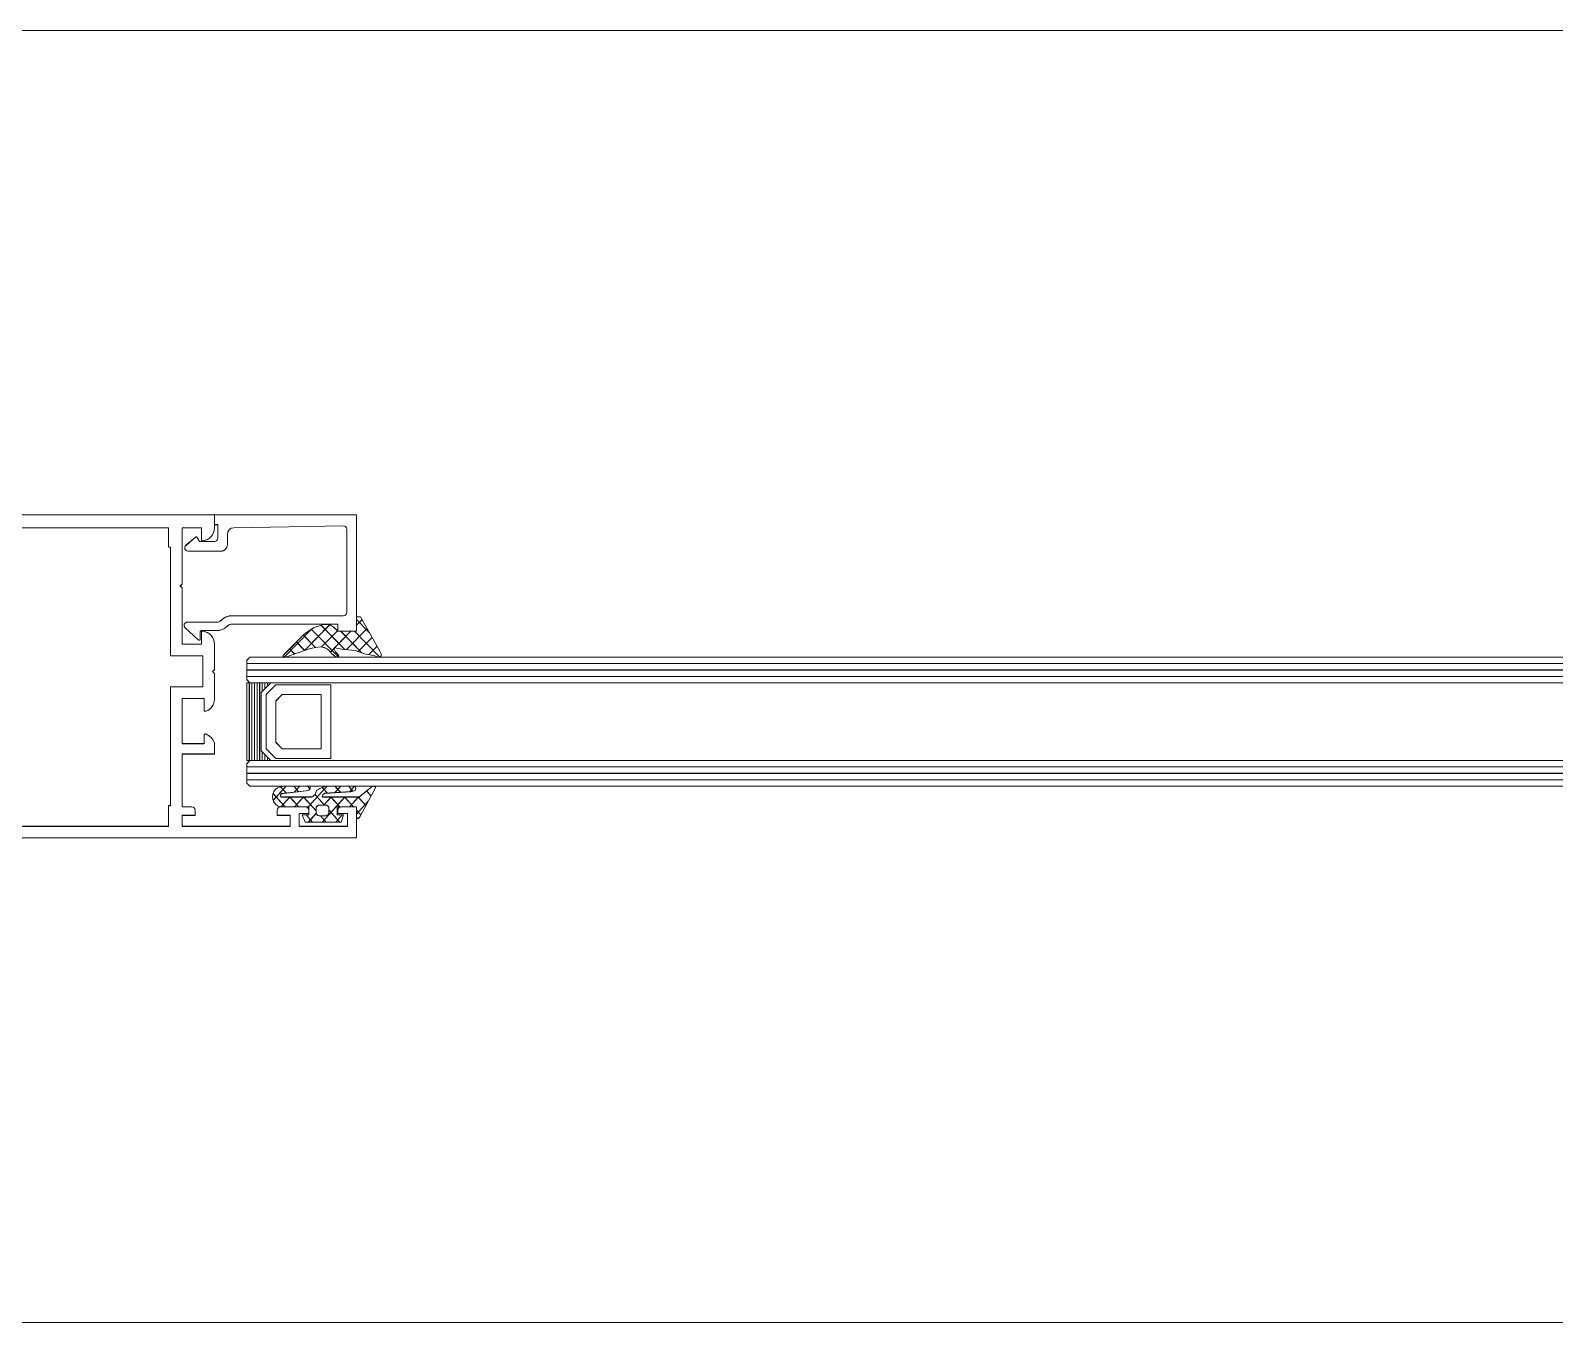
# Model space of a CAD drawing. Header units: millimetres. Extents: x 26282 to 30760, y 1404 to 4574.
# Drawn here: x 27827.89 to 27851.48, y 2947.91 to 2967.91 of the extents above; entities that cross this region are included whole.
import ezdxf

# ---------------------------------------------------------------- set-up
doc = ezdxf.new("R2010")
doc.units = ezdxf.units.MM
doc.header["$LTSCALE"] = 0.25
for name, color, linetype, lineweight in [('AB-DUV', 4, 'Continuous', 50), ('B_BOSLUK', 4, 'Continuous', 0), ('DOĞRAMA', 30, 'Continuous', 20)]:
    doc.layers.add(name, color=color, linetype=linetype, lineweight=lineweight)

# ---------------------------------------------------------------- blocks, each defined once
blk = doc.blocks.new('CHD03_1918', base_point=(38, -44))
at = {"color": 40, "linetype": 'Continuous'}
blk.add_lwpolyline([(38, -44), (38, -22), (38, 0), (38, 44), (42.8, 44), (42.8, 41.6, -0.414214), (42.3, 41.1), (41.8, 41.1), (41.8, 42.6), (39.8, 42.6), (39.8, 35.1), (41.8, 35.1), (41.8, 36.6), (42.3, 36.6, -0.414214), (42.8, 36.1), (42.8, 32.2, -0.414214), (42.3, 31.7), (41.5, 31.7), (41.5, 33.7), (39.8, 33.7), (39.8, 17), (41.5, 17), (41.5, 19), (42.3, 19, -0.414214), (42.8, 18.5), (42.8, 17), (51, 17), (51, 22), (52.702944, 22, -0.209119), (54.088563, 20.666666, -0.517633), (53.900003, 20.399999), (52.6, 20.4), (52.6, 17), (59.6, 17), (59.6, 20.4), (57.8, 20.4, -0.517638), (57.611438, 20.666667, -0.317837), (59.497057, 22.000001), (63.454101, 22), (63.754101, 21.7), (64.054101, 22), (68.011146, 22, -0.381966), (69.998762, 20.222222, -0.44721), (69.800002, 20), (68, 20), (68, 17), (76.7, 17), (77, 16.7), (77.3, 17), (86, 17), (86, 20), (84.2, 20, -0.447214), (84.001238, 20.222222, -0.381966), (85.988855, 22.000001), (88, 22), (88, 0), (88, -22), (85.988855, -22, -0.381966), (84.001239, -20.222222, -0.44721), (84.199998, -20.000001), (86, -20), (86, -17), (77.3, -17), (77, -16.7), (76.7, -17), (68, -17), (68, -20), (69.8, -20, -0.447214), (69.998762, -20.222222, -0.381966), (68.011146, -22), (64.054101, -22), (63.754101, -21.7), (63.454101, -22), (59.497057, -22, -0.317837), (57.611439, -20.666667, -0.517633), (57.799997, -20.400001), (59.6, -20.4), (59.6, -17), (52.6, -17), (52.6, -20.4), (53.9, -20.4, -0.517638), (54.088562, -20.666667, -0.209118), (52.702947, -21.999999), (51, -22), (51, -17), (42.8, -17), (42.8, -18.5, -0.414214), (42.3, -19), (41.5, -19), (41.5, -17), (39.8, -17), (39.8, -33.7), (41.5, -33.7), (41.5, -31.7), (42.3, -31.7, -0.414214), (42.8, -32.2), (42.8, -36.1, -0.414214), (42.3, -36.6), (41.8, -36.6), (41.8, -35.1), (39.8, -35.1), (39.8, -42.6), (41.8, -42.6), (41.8, -41.1), (42.3, -41.1, -0.414214), (42.8, -41.6), (42.8, -44), (38, -44)], format="xyb", close=True, dxfattribs=at)
blk.add_lwpolyline([(39.8, -7.45), (39.8, -14.9), (43, -14.9), (43, -15.2), (61.4, -15.2), (61.4, -20.2), (66.2, -20.2), (66.2, -15.2), (83, -15.2), (83, -14.9), (86, -14.9), (86, 0), (86, 14.9), (83, 14.9), (83, 15.2), (66.2, 15.2), (66.2, 20.2), (61.4, 20.2), (61.4, 15.2), (43, 15.2), (43, 14.9), (39.8, 14.9), (39.8, 0), (39.8, -7.45)], close=True, dxfattribs=at)
blk = doc.blocks.new('CHD10-3109', base_point=(3425.844121, -8973.198899))
at = {"color": 40, "linetype": 'Continuous'}
blk.add_lwpolyline([(3445.244066, -8946.498899), (3445.244066, -8968.498899), (3443.744066, -8968.498899), (3443.744066, -8967.998899), (3441.644066, -8967.998899, 0.414214), (3441.144066, -8968.498899), (3441.144066, -8970.798899), (3441.745351, -8971.152041, -0.449767), (3441.803176, -8971.445675), (3440.54184, -8972.901844, -0.717959), (3439.644066, -8972.598899), (3439.644066, -8967.498899, -0.414214), (3440.644066, -8966.498899), (3442.261368, -8966.498899, 0.409111), (3443.261216, -8965.516352), (3443.558105, -8948.507625, 0.419335), (3443.058181, -8947.998899), (3430.144066, -8947.998899, 0.414214), (3429.644066, -8948.498899), (3429.644066, -8965.784686, -0.198912), (3428.970411, -8967.411031), (3428.936959, -8967.444484, 0.198988), (3428.644066, -8968.151881), (3428.644066, -8972.698899, -0.679784), (3427.779408, -8973.040988), (3425.898258, -8971.035735, -0.657054), (3426.044321, -8970.698899), (3427.144066, -8970.698899, 0.414214), (3427.344066, -8970.498899), (3427.344066, -8968.15159, -0.198912), (3428.01772, -8966.525245), (3428.051172, -8966.491793, 0.198988), (3428.344066, -8965.784395), (3428.344066, -8949.398899), (3427.244066, -8949.398899), (3427.244066, -8946.498899), (3445.244066, -8946.498899)], format="xyb", close=True, dxfattribs=at)
blk = doc.blocks.new('CHD40D05', base_point=(114.501887, 226.793406))
at = {"color": 1, "linetype": 'Continuous'}
for p, q in [((110.576538, 230.373317), (114.501887, 226.447968)), ((110.947225, 228.701598), (112.225122, 229.979495)), ((111.42147, 227.054523), (113.569713, 229.202766)), ((111.222926, 227.605608), (114.501887, 224.326648)), ((111.719917, 225.231649), (114.914305, 228.426037)), ((114.276969, 228.794206), (116.277769, 226.793406)), ((115.402994, 226.793406), (116.258896, 227.649308)), ((111.337512, 222.727924), (114.501887, 225.892299)), ((111.746215, 224.960999), (115.421988, 221.285227)), ((110.658103, 223.927791), (114.785186, 219.800708)), ((111.576436, 218.724207), (115.458685, 222.606456)), ((112.11513, 221.384222), (114.579619, 223.84871)), ((112.033797, 220.430776), (113.93097, 218.533604)), ((110.543601, 215.570052), (114.802922, 219.829373)), ((111.587437, 218.755816), (112.874031, 217.469222)), ((110.621646, 215.478967), (110.728665, 215.371947)), ((111.039725, 217.182208), (111.817093, 216.40484))]:
    blk.add_line(p, q, dxfattribs=at)
blk.add_lwpolyline([(115.039598, 223.337622, -0.273526), (115.44157, 221.341406), (115.058529, 220.2425), (114.117325, 218.721271), (111.149397, 215.732442), (110.71983, 215.364377), (110.535797, 215.57916), (110.551173, 215.778569), (111.889994, 219.625078), (112.098461, 220.793074, 0.181169), (111.844562, 222.173477), (111.6876, 222.435079), (111.076538, 222.946226), (110.776538, 223.346226), (110.576538, 223.846226), (110.776538, 224.046226), (111.076538, 223.846226), (111.376538, 223.546226), (111.7876, 223.335079), (111.9876, 223.435079), (111.7876, 224.535079), (111.5876, 226.593406), (111.076538, 228.011929), (110.776538, 229.611929), (110.576538, 230.111929), (110.576538, 230.411929), (110.776538, 230.611929), (111.076538, 230.611929), (111.476538, 230.411929), (116.701887, 227.393406), (116.701887, 226.793406), (114.501887, 226.793406), (114.501887, 223.935079), (115.039598, 223.337622)], format="xyb", close=True, dxfattribs=at)
blk = doc.blocks.new('*U53')
at = {"color": 4, "linetype": 'Continuous'}
for p, q in [((652.244385, 75), (652.244385, 63)), ((652.644385, 75), (652.644385, 63)), ((653.044385, 75), (653.044385, 63)), ((653.444385, 75), (653.444385, 63)), ((653.844385, 75), (653.844385, 63)), ((654.244385, 75), (654.244385, 63)), ((654.644385, 75), (654.644385, 73.65)), ((655.044385, 75), (655.044385, 74.05)), ((655.444385, 75), (655.444385, 74.45)), ((655.844385, 75), (655.844385, 74.85)), ((654.644385, 64.35), (654.644385, 63)), ((655.044385, 63.95), (655.044385, 63)), ((655.444385, 63.55), (655.444385, 63)), ((655.844385, 63.15), (655.844385, 63))]:
    blk.add_line(p, q, dxfattribs=at)
blk = doc.blocks.new('CHD40D02')
at = {"color": 1, "linetype": 'Continuous'}
for p, q in [((1.534377, 2.251105), (2.247288, 1.538194)), ((-1.122662, 0.665503), (-0.457159, 0)), ((-1.012226, 0), (0.801576, 1.813802)), ((0, -1.109094), (1.4, 0.290906)), ((0.205857, 1.458304), (1.4, 0.264161)), ((-2.117144, -5.347558), (1.4, -1.830414)), ((0, -0.457159), (1.4, -1.857159)), ((2.135987, -1.094428), (2.921622, -0.308793)), ((2.222769, -0.558608), (2.917076, -1.252915)), ((-2.117144, -3.226238), (-1.117144, -2.226238)), ((-2.117144, -2.582656), (-0.421916, -4.277884)), ((0, -2.578479), (1.4, -3.978479)), ((0.262508, -5.089227), (1.4, -3.951735)), ((2.000247, -3.351488), (2.91136, -2.440375)), ((2.050967, -2.508126), (2.906913, -3.364072)), ((-2.117144, -4.703976), (-1.237492, -5.583628)), ((-2.117144, -7.468879), (-0.899257, -6.250992)), ((-0.543237, -6.277883), (1.4, -8.22112)), ((0, -7.473055), (2.106571, -5.366485)), ((0.262508, -4.962308), (1.066416, -5.766216)), ((1.066416, -5.766216), (1.7501, -6.4499)), ((1.930627, -4.509107), (2.59883, -5.177309)), ((2.106571, -5.366485), (2.901098, -4.571957)), ((2.59883, -5.177309), (2.73038, -5.30886)), ((-2.117144, -6.825296), (-1.117144, -7.825296)), ((0, -9.594375), (1.4, -8.194375)), ((2.53001, -7.22981), (2.953639, -7.653438)), ((0, -8.942441), (1.4, -10.34244)), ((0.005596, -11.710099), (1.4, -10.315696)), ((2.065011, -9.650685), (2.925923, -8.789773)), ((2.137826, -8.958946), (2.903131, -9.724251)), ((0.000001, -11.063761), (1.86654, -12.930301)), ((0.929001, -12.908016), (2.87289, -10.964126)), ((1.935795, -10.878236), (2.844412, -11.786853))]:
    blk.add_line(p, q, dxfattribs=at)
at = {"color": 7, "linetype": 'Continuous'}
blk.add_line((2.921685, -0.29561), (2.817805, -0.199647), dxfattribs=at)
at = {"color": 1, "linetype": 'Continuous'}
for points in [[(2.921685, -0.29561), (2.9, -4.8), (2.8, -5.1), (2.7, -5.4), (2.6, -5.7), (2.4, -6), (2.3, -6.2), (2, -6.3), (1.8, -6.4), (1.6, -6.6), (1.5, -6.7), (1.4, -6.9), (1.4, -11.5), (1.4, -11.7), (1.6, -11.8), (1.65982, -11.8), (1.85982, -11.6), (2.25982, -7.8), (2.35982, -7.4), (2.55982, -7.2), (2.85982, -7.2), (2.95982, -7.4), (2.85982, -11.5, -1.047986), (0.000001, -11.499982), (0, -7.412301), (-1.117144, -7.412301), (-1.117144, -8.412301), (-2.117144, -7.977518), (-2.117144, -2.406848), (-1.117144, -2.015544), (-1.117144, -3.015544), (0, -3.015544), (0, 0), (-1.5, 0), (-1.6, 0.1), (-1.6, 0.3), (-1.4, 0.5), (2.700478, 2.946982), (2.800478, 2.946982), (2.900478, 2.746982), (2.900478, 2.446982), (2.700478, 2.146982), (1.4, 0.4), (1.4, -5.2), (1.5, -5.3), (1.7, -5.2), (1.907825, -4.888262), (2.146067, -0.926812), (2.230152, -0.523166), (2.318197, -0.219443), (2.614003, -0.107644), (2.817805, -0.199647), (2.921685, -0.29561)], [(0.116062, -6.131436, 0.198912), (0.262508, -5.777883), (0.262508, -4.777884, 0.414213), (-0.237492, -4.277884), (-0.737492, -4.277884, 0.414213), (-1.237492, -4.777883), (-1.237492, -5.777884, 0.414213), (-0.737492, -6.277883), (-0.237491, -6.277883, 0.198912), (0.116062, -6.131436)]]:
    blk.add_lwpolyline(points, format="xyb", close=True, dxfattribs=at)
blk = doc.blocks.new('A$C24106D73')
at = {"layer": 'DOĞRAMA', "color": 4, "linetype": 'Continuous'}
for p, q in [((530.83, 79.93), (530.33, 79.43)), ((530.33, 79.43), (530.33, 76.43)), ((530.33, 78.93), (562.33, 78.93)), ((530.33, 77.93), (562.33, 77.93)), ((530.83, 79.93), (562.33, 79.93)), ((912.33, 79.93), (562.33, 79.93)), ((912.33, 78.93), (562.33, 78.93)), ((912.33, 77.93), (562.33, 77.93)), ((530.33, 76.93), (562.33, 76.93)), ((530.33, 76.43), (530.83, 75.93)), ((530.83, 75.93), (562.33, 75.93)), ((534.83, 75.63), (533.33, 74.13)), ((543.33, 75.63), (534.83, 75.63)), ((543.33, 64.23), (543.33, 75.63)), ((912.33, 76.93), (562.33, 76.93)), ((912.33, 75.93), (562.33, 75.93)), ((533.33, 74.13), (533.33, 65.73)), ((535.83, 74.13), (534.83, 73.13)), ((541.83, 74.13), (535.83, 74.13)), ((541.83, 65.73), (541.83, 74.13)), ((534.83, 73.13), (534.83, 66.73)), ((534.83, 66.73), (535.83, 65.73)), ((530.83, 63.93), (530.33, 63.43)), ((530.83, 63.93), (562.33, 63.93)), ((533.33, 65.73), (534.83, 64.23)), ((534.83, 64.23), (543.33, 64.23)), ((535.83, 65.73), (541.83, 65.73)), ((912.33, 63.93), (562.33, 63.93)), ((530.33, 63.43), (530.33, 60.43)), ((530.33, 62.93), (562.33, 62.93)), ((530.33, 61.93), (562.33, 61.93)), ((912.33, 62.93), (562.33, 62.93)), ((912.33, 61.93), (562.33, 61.93)), ((530.33, 60.93), (562.33, 60.93)), ((530.33, 60.43), (530.83, 59.93)), ((530.83, 59.93), (562.33, 59.93)), ((912.33, 60.93), (562.33, 60.93)), ((912.33, 59.93), (562.33, 59.93))]:
    blk.add_line(p, q, dxfattribs=at)
blk.add_lwpolyline([(530.33, 75.93), (534.08, 75.93), (532.58, 74.43), (532.58, 65.43), (534.08, 63.93), (530.33, 63.93), (530.33, 75.93)], close=True, dxfattribs=at)
at = {"layer": 'DOĞRAMA', "color": 7, "rotation": 270}
for name, p, xscale in [('CHD03_1918', (459.33, 51.93), -1), ('CHD10-3109', (520.63, 82.53), -1), ('CHD40D05', (547.33, 83.93), -1.019017999999997), ('CHD40D02', (547.33, 56.73), -1.103266999999997)]:
    blk.add_blockref(name, p, dxfattribs=dict(at, xscale=xscale))
at = {"layer": 'DOĞRAMA', "color": 4}
blk.add_blockref('*U53', (-121.91, 0.93), dxfattribs=at)
blk = doc.blocks.new('A$C187D15ED')
at = {"layer": 'B_BOSLUK', "lineweight": 0, "elevation": 0}
for points in [[(8209.112, 2762.886), (8307.112, 2762.886)], [(8209.112, 2742.886), (8307.112, 2742.886)]]:
    blk.add_lwpolyline(points, dxfattribs=at)
at = {"layer": 'DOĞRAMA', "color": 155, "xscale": 0.1, "yscale": 0.1, "zscale": 0.1}
blk.add_blockref('A$C24106D73', (8207.779, 2745.194, 0), dxfattribs=at)
blk.add_blockref('A$C24106D73', (8207.779, 2745.194, 0), dxfattribs=at)

msp = doc.modelspace()

# ---------------------------------------------------------------- block references
at = {"layer": 'AB-DUV', "ltscale": 100}
msp.add_blockref('A$C187D15ED', (19570.424, 205.028, 5.126), dxfattribs=at)

# ---------------------------------------------------------------- next in the draw order: linework, layer by layer
at = {"layer": 'DOĞRAMA', "color": 1, "linetype": 'Continuous'}
for p, q in [((27831.814, 2958.211, 5.126), (27832.24, 2958.645, 5.126)), ((27831.814, 2958.211, 5.126), (27832.24, 2958.645, 5.126)), ((27832.129, 2958.316, 5.126), (27832.518, 2958.711, 5.126)), ((27832.129, 2958.316, 5.126), (27832.518, 2958.711, 5.126)), ((27832.281, 2958.671, 5.126), (27832.129, 2958.575, 5.126)), ((27832.281, 2958.671, 5.126), (27832.129, 2958.575, 5.126)), ((27832.65, 2958.222, 5.126), (27832.237, 2958.643, 5.126)), ((27832.65, 2958.222, 5.126), (27832.237, 2958.643, 5.126)), ((27832.391, 2958.71, 5.126), (27832.281, 2958.671, 5.126)), ((27832.391, 2958.71, 5.126), (27832.281, 2958.671, 5.126)), ((27832.753, 2958.333, 5.126), (27832.386, 2958.708, 5.126)), ((27832.753, 2958.333, 5.126), (27832.386, 2958.708, 5.126)), ((27832.395, 2958.371, 5.126), (27832.642, 2958.622, 5.126)), ((27832.395, 2958.371, 5.126), (27832.642, 2958.622, 5.126)), ((27832.53, 2958.291, 5.126), (27832.846, 2958.614, 5.126)), ((27832.53, 2958.291, 5.126), (27832.846, 2958.614, 5.126)), ((27832.651, 2958.614, 5.126), (27832.591, 2958.669, 5.126)), ((27832.651, 2958.614, 5.126), (27832.591, 2958.669, 5.126)), ((27832.936, 2958.614, 5.126), (27832.651, 2958.614, 5.126)), ((27832.936, 2958.614, 5.126), (27832.651, 2958.614, 5.126)), ((27833.018, 2958.28, 5.126), (27832.69, 2958.614, 5.126)), ((27833.018, 2958.28, 5.126), (27832.69, 2958.614, 5.126)), ((27832.78, 2958.33, 5.126), (27833.1, 2958.656, 5.126)), ((27832.78, 2958.33, 5.126), (27833.1, 2958.656, 5.126)), ((27833.294, 2958.214, 5.126), (27832.902, 2958.614, 5.126)), ((27833.294, 2958.214, 5.126), (27832.902, 2958.614, 5.126)), ((27832.996, 2958.838, 5.126), (27832.936, 2958.838, 5.126)), ((27832.936, 2958.838, 5.126), (27832.936, 2958.614, 5.126)), ((27832.996, 2958.838, 5.126), (27832.936, 2958.838, 5.126)), ((27832.936, 2958.838, 5.126), (27832.936, 2958.614, 5.126)), ((27833.136, 2958.591, 5.126), (27832.936, 2958.795, 5.126)), ((27833.136, 2958.591, 5.126), (27832.936, 2958.795, 5.126)), ((27832.936, 2958.706, 5.126), (27833.022, 2958.793, 5.126)), ((27832.936, 2958.706, 5.126), (27833.022, 2958.793, 5.126)), ((27833.298, 2958.306, 5.126), (27832.996, 2958.838, 5.126)), ((27833.298, 2958.306, 5.126), (27832.996, 2958.838, 5.126)), ((27832.129, 2958.575, 5.126), (27831.83, 2958.272, 5.126)), ((27832.129, 2958.575, 5.126), (27831.83, 2958.272, 5.126)), ((27832.133, 2958.317, 5.126), (27832.004, 2958.448, 5.126)), ((27832.133, 2958.317, 5.126), (27832.004, 2958.448, 5.126)), ((27832.3, 2958.362, 5.126), (27832.11, 2958.556, 5.126)), ((27832.3, 2958.362, 5.126), (27832.11, 2958.556, 5.126)), ((27832.963, 2958.3, 5.126), (27833.177, 2958.519, 5.126)), ((27832.963, 2958.3, 5.126), (27833.177, 2958.519, 5.126)), ((27833.127, 2958.252, 5.126), (27833.255, 2958.382, 5.126)), ((27833.127, 2958.252, 5.126), (27833.255, 2958.382, 5.126)), ((27831.83, 2958.272, 5.126), (27831.793, 2958.228, 5.126)), ((27831.83, 2958.272, 5.126), (27831.793, 2958.228, 5.126)), ((27831.793, 2958.228, 5.126), (27831.815, 2958.21, 5.126)), ((27831.793, 2958.228, 5.126), (27831.815, 2958.21, 5.126)), ((27831.805, 2958.218, 5.126), (27831.794, 2958.229, 5.126)), ((27831.805, 2958.218, 5.126), (27831.794, 2958.229, 5.126)), ((27831.815, 2958.21, 5.126), (27831.835, 2958.211, 5.126)), ((27831.815, 2958.21, 5.126), (27831.835, 2958.211, 5.126)), ((27831.835, 2958.211, 5.126), (27832.22, 2958.348, 5.126)), ((27831.835, 2958.211, 5.126), (27832.22, 2958.348, 5.126)), ((27831.975, 2958.261, 5.126), (27831.898, 2958.34, 5.126)), ((27831.975, 2958.261, 5.126), (27831.898, 2958.34, 5.126)), ((27832.22, 2958.348, 5.126), (27832.336, 2958.369, 5.126)), ((27832.22, 2958.348, 5.126), (27832.336, 2958.369, 5.126)), ((27832.474, 2958.343, 5.126), (27832.501, 2958.327, 5.126)), ((27832.474, 2958.343, 5.126), (27832.501, 2958.327, 5.126)), ((27832.501, 2958.327, 5.126), (27832.552, 2958.265, 5.126)), ((27832.501, 2958.327, 5.126), (27832.552, 2958.265, 5.126)), ((27832.552, 2958.265, 5.126), (27832.592, 2958.234, 5.126)), ((27832.552, 2958.265, 5.126), (27832.592, 2958.234, 5.126)), ((27832.591, 2958.337, 5.126), (27832.601, 2958.358, 5.126)), ((27832.591, 2958.337, 5.126), (27832.601, 2958.358, 5.126)), ((27832.612, 2958.295, 5.126), (27832.591, 2958.337, 5.126)), ((27832.612, 2958.295, 5.126), (27832.591, 2958.337, 5.126)), ((27832.592, 2958.234, 5.126), (27832.642, 2958.214, 5.126)), ((27832.592, 2958.234, 5.126), (27832.642, 2958.214, 5.126)), ((27832.601, 2958.358, 5.126), (27832.711, 2958.337, 5.126)), ((27832.601, 2958.358, 5.126), (27832.711, 2958.337, 5.126)), ((27832.642, 2958.265, 5.126), (27832.612, 2958.295, 5.126)), ((27832.642, 2958.265, 5.126), (27832.612, 2958.295, 5.126)), ((27832.662, 2958.234, 5.126), (27832.642, 2958.265, 5.126)), ((27832.662, 2958.234, 5.126), (27832.642, 2958.265, 5.126)), ((27832.642, 2958.214, 5.126), (27832.662, 2958.234, 5.126)), ((27832.642, 2958.214, 5.126), (27832.662, 2958.234, 5.126)), ((27832.711, 2958.337, 5.126), (27832.916, 2958.317, 5.126)), ((27832.711, 2958.337, 5.126), (27832.916, 2958.317, 5.126)), ((27832.916, 2958.317, 5.126), (27833.058, 2958.265, 5.126)), ((27832.916, 2958.317, 5.126), (27833.058, 2958.265, 5.126)), ((27833.058, 2958.265, 5.126), (27833.218, 2958.234, 5.126)), ((27833.058, 2958.265, 5.126), (27833.218, 2958.234, 5.126)), ((27833.218, 2958.234, 5.126), (27833.268, 2958.214, 5.126)), ((27833.218, 2958.234, 5.126), (27833.268, 2958.214, 5.126)), ((27833.268, 2958.214, 5.126), (27833.298, 2958.214, 5.126)), ((27833.268, 2958.214, 5.126), (27833.298, 2958.214, 5.126)), ((27833.318, 2958.265, 5.126), (27833.298, 2958.306, 5.126)), ((27833.318, 2958.265, 5.126), (27833.298, 2958.306, 5.126)), ((27833.298, 2958.214, 5.126), (27833.318, 2958.234, 5.126)), ((27833.298, 2958.214, 5.126), (27833.318, 2958.234, 5.126)), ((27833.318, 2958.234, 5.126), (27833.318, 2958.265, 5.126)), ((27833.318, 2958.234, 5.126), (27833.318, 2958.265, 5.126)), ((27831.83, 2955.894, 5.126), (27831.643, 2956.1, 5.126)), ((27831.83, 2955.894, 5.126), (27831.643, 2956.1, 5.126)), ((27831.646, 2955.996, 5.126), (27831.84, 2956.211, 5.126)), ((27831.646, 2955.996, 5.126), (27831.84, 2956.211, 5.126)), ((27831.756, 2956.077, 5.126), (27831.776, 2956.099, 5.126)), ((27831.756, 2956.077, 5.126), (27831.776, 2956.099, 5.126)), ((27831.756, 2956.07, 5.126), (27831.756, 2956.077, 5.126)), ((27831.756, 2956.07, 5.126), (27831.756, 2956.077, 5.126)), ((27831.766, 2956.048, 5.126), (27831.756, 2956.07, 5.126)), ((27831.766, 2956.048, 5.126), (27831.756, 2956.07, 5.126)), ((27831.849, 2956.107, 5.126), (27831.758, 2956.208, 5.126)), ((27831.849, 2956.107, 5.126), (27831.758, 2956.208, 5.126)), ((27831.765, 2955.895, 5.126), (27831.905, 2956.048, 5.126)), ((27831.765, 2955.895, 5.126), (27831.905, 2956.048, 5.126)), ((27831.786, 2956.048, 5.126), (27831.766, 2956.048, 5.126)), ((27831.786, 2956.048, 5.126), (27831.766, 2956.048, 5.126)), ((27831.776, 2956.099, 5.126), (27832.156, 2956.143, 5.126)), ((27831.776, 2956.099, 5.126), (27832.156, 2956.143, 5.126)), ((27832.196, 2956.22, 5.126), (27831.786, 2956.209, 5.126)), ((27832.196, 2956.22, 5.126), (27831.786, 2956.209, 5.126)), ((27832.246, 2956.048, 5.126), (27831.786, 2956.048, 5.126)), ((27832.246, 2956.048, 5.126), (27831.786, 2956.048, 5.126)), ((27832.042, 2955.894, 5.126), (27831.902, 2956.048, 5.126)), ((27832.042, 2955.894, 5.126), (27831.902, 2956.048, 5.126)), ((27832.04, 2956.13, 5.126), (27831.964, 2956.214, 5.126)), ((27832.04, 2956.13, 5.126), (27831.964, 2956.214, 5.126)), ((27831.971, 2956.122, 5.126), (27832.057, 2956.217, 5.126)), ((27831.971, 2956.122, 5.126), (27832.057, 2956.217, 5.126)), ((27831.977, 2955.894, 5.126), (27832.117, 2956.048, 5.126)), ((27831.977, 2955.894, 5.126), (27832.117, 2956.048, 5.126)), ((27832.309, 2955.834, 5.126), (27832.114, 2956.048, 5.126)), ((27832.309, 2955.834, 5.126), (27832.114, 2956.048, 5.126)), ((27832.156, 2956.143, 5.126), (27832.196, 2956.154, 5.126)), ((27832.156, 2956.143, 5.126), (27832.196, 2956.154, 5.126)), ((27832.213, 2956.173, 5.126), (27832.171, 2956.22, 5.126)), ((27832.213, 2956.173, 5.126), (27832.171, 2956.22, 5.126)), ((27832.189, 2955.894, 5.126), (27832.4, 2956.126, 5.126)), ((27832.189, 2955.894, 5.126), (27832.4, 2956.126, 5.126)), ((27832.216, 2956.209, 5.126), (27832.196, 2956.22, 5.126)), ((27832.216, 2956.209, 5.126), (27832.196, 2956.22, 5.126)), ((27832.196, 2956.154, 5.126), (27832.216, 2956.176, 5.126)), ((27832.196, 2956.154, 5.126), (27832.216, 2956.176, 5.126)), ((27832.216, 2956.176, 5.126), (27832.216, 2956.209, 5.126)), ((27832.216, 2956.176, 5.126), (27832.216, 2956.209, 5.126)), ((27832.266, 2956.059, 5.126), (27832.246, 2956.048, 5.126)), ((27832.266, 2956.059, 5.126), (27832.246, 2956.048, 5.126)), ((27832.276, 2956.07, 5.126), (27832.266, 2956.059, 5.126)), ((27832.276, 2956.07, 5.126), (27832.266, 2956.059, 5.126)), ((27832.296, 2956.092, 5.126), (27832.276, 2956.07, 5.126)), ((27832.296, 2956.092, 5.126), (27832.276, 2956.07, 5.126)), ((27832.36, 2956.012, 5.126), (27832.291, 2956.087, 5.126)), ((27832.36, 2956.012, 5.126), (27832.291, 2956.087, 5.126)), ((27832.306, 2956.115, 5.126), (27832.296, 2956.092, 5.126)), ((27832.306, 2956.115, 5.126), (27832.296, 2956.092, 5.126)), ((27832.316, 2956.148, 5.126), (27832.306, 2956.115, 5.126)), ((27832.316, 2956.148, 5.126), (27832.306, 2956.115, 5.126)), ((27832.336, 2956.159, 5.126), (27832.316, 2956.148, 5.126)), ((27832.336, 2956.159, 5.126), (27832.316, 2956.148, 5.126)), ((27832.366, 2956.181, 5.126), (27832.336, 2956.159, 5.126)), ((27832.366, 2956.181, 5.126), (27832.336, 2956.159, 5.126)), ((27832.396, 2956.192, 5.126), (27832.366, 2956.181, 5.126)), ((27832.396, 2956.192, 5.126), (27832.366, 2956.181, 5.126)), ((27832.426, 2956.203, 5.126), (27832.396, 2956.192, 5.126)), ((27832.426, 2956.203, 5.126), (27832.396, 2956.192, 5.126)), ((27832.4, 2956.126, 5.126), (27832.479, 2956.214, 5.126)), ((27832.4, 2956.126, 5.126), (27832.479, 2956.214, 5.126)), ((27832.402, 2955.66, 5.126), (27832.753, 2956.048, 5.126)), ((27832.402, 2955.66, 5.126), (27832.753, 2956.048, 5.126)), ((27832.419, 2956.181, 5.126), (27832.406, 2956.195, 5.126)), ((27832.419, 2956.181, 5.126), (27832.406, 2956.195, 5.126)), ((27832.406, 2956.059, 5.126), (27832.416, 2956.081, 5.126)), ((27832.406, 2956.059, 5.126), (27832.416, 2956.081, 5.126)), ((27832.416, 2956.048, 5.126), (27832.406, 2956.059, 5.126)), ((27832.416, 2956.048, 5.126), (27832.406, 2956.059, 5.126)), ((27832.416, 2956.081, 5.126), (27832.448, 2956.104, 5.126)), ((27832.416, 2956.081, 5.126), (27832.448, 2956.104, 5.126)), ((27832.976, 2956.048, 5.126), (27832.416, 2956.048, 5.126)), ((27832.976, 2956.048, 5.126), (27832.416, 2956.048, 5.126)), ((27832.485, 2956.107, 5.126), (27832.419, 2956.181, 5.126)), ((27832.485, 2956.107, 5.126), (27832.419, 2956.181, 5.126)), ((27832.456, 2956.214, 5.126), (27832.426, 2956.203, 5.126)), ((27832.456, 2956.214, 5.126), (27832.426, 2956.203, 5.126)), ((27832.427, 2955.923, 5.126), (27832.541, 2956.048, 5.126)), ((27832.427, 2955.923, 5.126), (27832.541, 2956.048, 5.126)), ((27832.448, 2956.104, 5.126), (27832.844, 2956.131, 5.126)), ((27832.448, 2956.104, 5.126), (27832.844, 2956.131, 5.126)), ((27832.907, 2956.216, 5.126), (27832.456, 2956.214, 5.126)), ((27832.907, 2956.216, 5.126), (27832.456, 2956.214, 5.126)), ((27832.679, 2955.894, 5.126), (27832.539, 2956.048, 5.126)), ((27832.679, 2955.894, 5.126), (27832.539, 2956.048, 5.126)), ((27832.686, 2956.12, 5.126), (27832.6, 2956.215, 5.126)), ((27832.686, 2956.12, 5.126), (27832.6, 2956.215, 5.126)), ((27832.601, 2956.115, 5.126), (27832.692, 2956.215, 5.126)), ((27832.601, 2956.115, 5.126), (27832.692, 2956.215, 5.126)), ((27832.891, 2955.894, 5.126), (27832.751, 2956.048, 5.126)), ((27832.891, 2955.894, 5.126), (27832.751, 2956.048, 5.126)), ((27832.881, 2956.139, 5.126), (27832.811, 2956.216, 5.126)), ((27832.881, 2956.139, 5.126), (27832.811, 2956.216, 5.126)), ((27832.825, 2955.894, 5.126), (27832.965, 2956.048, 5.126)), ((27832.825, 2955.894, 5.126), (27832.965, 2956.048, 5.126)), ((27832.827, 2956.13, 5.126), (27832.906, 2956.216, 5.126)), ((27832.827, 2956.13, 5.126), (27832.906, 2956.216, 5.126)), ((27832.844, 2956.131, 5.126), (27832.884, 2956.14, 5.126)), ((27832.844, 2956.131, 5.126), (27832.884, 2956.14, 5.126)), ((27832.884, 2956.14, 5.126), (27832.914, 2956.15, 5.126)), ((27832.884, 2956.14, 5.126), (27832.914, 2956.15, 5.126)), ((27832.916, 2956.205, 5.126), (27832.907, 2956.216, 5.126)), ((27832.916, 2956.205, 5.126), (27832.907, 2956.216, 5.126)), ((27832.914, 2956.15, 5.126), (27832.926, 2956.182, 5.126)), ((27832.914, 2956.15, 5.126), (27832.926, 2956.182, 5.126)), ((27832.926, 2956.182, 5.126), (27832.916, 2956.205, 5.126)), ((27832.926, 2956.182, 5.126), (27832.916, 2956.205, 5.126)), ((27833.082, 2955.917, 5.126), (27832.963, 2956.048, 5.126)), ((27833.082, 2955.917, 5.126), (27832.963, 2956.048, 5.126)), ((27833.151, 2956.192, 5.126), (27832.976, 2956.048, 5.126)), ((27833.151, 2956.192, 5.126), (27832.976, 2956.048, 5.126)), ((27832.986, 2955.739, 5.126), (27833.231, 2956.192, 5.126)), ((27832.986, 2955.739, 5.126), (27833.231, 2956.192, 5.126)), ((27833.162, 2956.063, 5.126), (27833.09, 2956.142, 5.126)), ((27833.162, 2956.063, 5.126), (27833.09, 2956.142, 5.126)), ((27833.181, 2956.214, 5.126), (27833.151, 2956.192, 5.126)), ((27833.181, 2956.214, 5.126), (27833.151, 2956.192, 5.126)), ((27833.211, 2956.214, 5.126), (27833.181, 2956.214, 5.126)), ((27833.211, 2956.214, 5.126), (27833.181, 2956.214, 5.126)), ((27833.231, 2956.203, 5.126), (27833.211, 2956.214, 5.126)), ((27833.231, 2956.203, 5.126), (27833.211, 2956.214, 5.126)), ((27833.231, 2956.192, 5.126), (27833.231, 2956.203, 5.126)), ((27833.231, 2956.192, 5.126), (27833.231, 2956.203, 5.126)), ((27831.786, 2955.894, 5.126), (27832.195, 2955.894, 5.126)), ((27831.786, 2955.894, 5.126), (27832.195, 2955.894, 5.126)), ((27832.19, 2955.66, 5.126), (27832.311, 2955.795, 5.126)), ((27832.19, 2955.66, 5.126), (27832.311, 2955.795, 5.126)), ((27832.195, 2955.894, 5.126), (27832.195, 2955.771, 5.126)), ((27832.195, 2955.894, 5.126), (27832.195, 2955.771, 5.126)), ((27832.309, 2955.813, 5.126), (27832.309, 2955.868, 5.126)), ((27832.309, 2955.813, 5.126), (27832.309, 2955.868, 5.126)), ((27832.359, 2955.923, 5.126), (27832.459, 2955.923, 5.126)), ((27832.359, 2955.923, 5.126), (27832.459, 2955.923, 5.126)), ((27832.44, 2955.923, 5.126), (27832.36, 2956.012, 5.126)), ((27832.44, 2955.923, 5.126), (27832.36, 2956.012, 5.126)), ((27832.509, 2955.868, 5.126), (27832.509, 2955.813, 5.126)), ((27832.509, 2955.868, 5.126), (27832.509, 2955.813, 5.126)), ((27832.678, 2955.66, 5.126), (27832.509, 2955.847, 5.126)), ((27832.678, 2955.66, 5.126), (27832.509, 2955.847, 5.126)), ((27832.635, 2955.771, 5.126), (27832.635, 2955.894, 5.126)), ((27832.635, 2955.894, 5.126), (27832.936, 2955.894, 5.126)), ((27832.635, 2955.771, 5.126), (27832.635, 2955.894, 5.126)), ((27832.635, 2955.894, 5.126), (27832.936, 2955.894, 5.126)), ((27832.936, 2955.782, 5.126), (27833.118, 2955.982, 5.126)), ((27832.936, 2955.782, 5.126), (27833.118, 2955.982, 5.126)), ((27832.936, 2955.894, 5.126), (27832.936, 2955.728, 5.126)), ((27832.936, 2955.894, 5.126), (27832.936, 2955.728, 5.126)), ((27833.003, 2955.77, 5.126), (27832.936, 2955.843, 5.126)), ((27833.003, 2955.77, 5.126), (27832.936, 2955.843, 5.126)), ((27832.195, 2955.771, 5.126), (27832.095, 2955.771, 5.126)), ((27832.095, 2955.771, 5.126), (27832.139, 2955.66, 5.126)), ((27832.195, 2955.771, 5.126), (27832.095, 2955.771, 5.126)), ((27832.095, 2955.771, 5.126), (27832.139, 2955.66, 5.126)), ((27832.139, 2955.66, 5.126), (27832.696, 2955.66, 5.126)), ((27832.139, 2955.66, 5.126), (27832.696, 2955.66, 5.126)), ((27832.254, 2955.66, 5.126), (27832.154, 2955.771, 5.126)), ((27832.254, 2955.66, 5.126), (27832.154, 2955.771, 5.126)), ((27832.459, 2955.757, 5.126), (27832.359, 2955.757, 5.126)), ((27832.459, 2955.757, 5.126), (27832.359, 2955.757, 5.126)), ((27832.466, 2955.66, 5.126), (27832.378, 2955.757, 5.126)), ((27832.466, 2955.66, 5.126), (27832.378, 2955.757, 5.126)), ((27832.614, 2955.66, 5.126), (27832.714, 2955.771, 5.126)), ((27832.614, 2955.66, 5.126), (27832.714, 2955.771, 5.126)), ((27832.735, 2955.771, 5.126), (27832.635, 2955.771, 5.126)), ((27832.735, 2955.771, 5.126), (27832.635, 2955.771, 5.126)), ((27832.696, 2955.66, 5.126), (27832.735, 2955.771, 5.126)), ((27832.696, 2955.66, 5.126), (27832.735, 2955.771, 5.126)), ((27832.936, 2955.728, 5.126), (27832.946, 2955.717, 5.126)), ((27832.936, 2955.728, 5.126), (27832.946, 2955.717, 5.126)), ((27832.946, 2955.717, 5.126), (27832.966, 2955.717, 5.126)), ((27832.946, 2955.717, 5.126), (27832.966, 2955.717, 5.126)), ((27832.966, 2955.717, 5.126), (27832.986, 2955.739, 5.126)), ((27832.966, 2955.717, 5.126), (27832.986, 2955.739, 5.126))]:
    msp.add_line(p, q, dxfattribs=at)
at = {"layer": 'DOĞRAMA', "color": 4, "linetype": 'Continuous'}
for p, q in [((27831.286, 2958.214, 5.126), (27831.236, 2958.164, 5.126)), ((27831.286, 2958.214, 5.126), (27831.236, 2958.164, 5.126)), ((27831.236, 2958.164, 5.126), (27831.236, 2957.864, 5.126)), ((27831.236, 2958.164, 5.126), (27831.236, 2957.864, 5.126)), ((27831.286, 2958.214, 5.126), (27834.436, 2958.214, 5.126)), ((27831.286, 2958.214, 5.126), (27834.436, 2958.214, 5.126)), ((27869.436, 2958.214, 5.126), (27834.436, 2958.214, 5.126)), ((27869.436, 2958.214, 5.126), (27834.436, 2958.214, 5.126)), ((27831.236, 2958.114, 5.126), (27834.436, 2958.114, 5.126)), ((27831.236, 2958.114, 5.126), (27834.436, 2958.114, 5.126)), ((27831.236, 2958.014, 5.126), (27834.436, 2958.014, 5.126)), ((27831.236, 2958.014, 5.126), (27834.436, 2958.014, 5.126)), ((27831.236, 2957.914, 5.126), (27834.436, 2957.914, 5.126)), ((27831.236, 2957.914, 5.126), (27834.436, 2957.914, 5.126)), ((27869.436, 2958.114, 5.126), (27834.436, 2958.114, 5.126)), ((27869.436, 2958.114, 5.126), (27834.436, 2958.114, 5.126)), ((27869.436, 2958.014, 5.126), (27834.436, 2958.014, 5.126)), ((27869.436, 2958.014, 5.126), (27834.436, 2958.014, 5.126)), ((27869.436, 2957.914, 5.126), (27834.436, 2957.914, 5.126)), ((27869.436, 2957.914, 5.126), (27834.436, 2957.914, 5.126)), ((27831.236, 2957.864, 5.126), (27831.286, 2957.814, 5.126)), ((27831.236, 2957.864, 5.126), (27831.286, 2957.814, 5.126)), ((27831.236, 2957.814, 5.126), (27831.236, 2956.614, 5.126)), ((27831.236, 2957.814, 5.126), (27831.236, 2956.614, 5.126)), ((27831.276, 2957.814, 5.126), (27831.276, 2956.614, 5.126)), ((27831.276, 2957.814, 5.126), (27831.276, 2956.614, 5.126)), ((27831.286, 2957.814, 5.126), (27834.436, 2957.814, 5.126)), ((27831.286, 2957.814, 5.126), (27834.436, 2957.814, 5.126)), ((27831.316, 2957.814, 5.126), (27831.316, 2956.614, 5.126)), ((27831.316, 2957.814, 5.126), (27831.316, 2956.614, 5.126)), ((27831.356, 2957.814, 5.126), (27831.356, 2956.614, 5.126)), ((27831.356, 2957.814, 5.126), (27831.356, 2956.614, 5.126)), ((27831.396, 2957.814, 5.126), (27831.396, 2956.614, 5.126)), ((27831.396, 2957.814, 5.126), (27831.396, 2956.614, 5.126)), ((27831.436, 2957.814, 5.126), (27831.436, 2956.614, 5.126)), ((27831.436, 2957.814, 5.126), (27831.436, 2956.614, 5.126)), ((27831.476, 2957.814, 5.126), (27831.476, 2957.679, 5.126)), ((27831.476, 2957.814, 5.126), (27831.476, 2957.679, 5.126)), ((27831.516, 2957.814, 5.126), (27831.516, 2957.719, 5.126)), ((27831.516, 2957.814, 5.126), (27831.516, 2957.719, 5.126)), ((27831.686, 2957.784, 5.126), (27831.536, 2957.634, 5.126)), ((27831.686, 2957.784, 5.126), (27831.536, 2957.634, 5.126)), ((27831.556, 2957.814, 5.126), (27831.556, 2957.759, 5.126)), ((27831.556, 2957.814, 5.126), (27831.556, 2957.759, 5.126)), ((27831.596, 2957.814, 5.126), (27831.596, 2957.799, 5.126)), ((27831.596, 2957.814, 5.126), (27831.596, 2957.799, 5.126)), ((27832.536, 2957.784, 5.126), (27831.686, 2957.784, 5.126)), ((27832.536, 2957.784, 5.126), (27831.686, 2957.784, 5.126)), ((27832.536, 2956.644, 5.126), (27832.536, 2957.784, 5.126)), ((27832.536, 2956.644, 5.126), (27832.536, 2957.784, 5.126)), ((27869.436, 2957.814, 5.126), (27834.436, 2957.814, 5.126)), ((27869.436, 2957.814, 5.126), (27834.436, 2957.814, 5.126)), ((27831.536, 2957.634, 5.126), (27831.536, 2956.794, 5.126)), ((27831.536, 2957.634, 5.126), (27831.536, 2956.794, 5.126)), ((27831.786, 2957.634, 5.126), (27831.686, 2957.534, 5.126)), ((27831.786, 2957.634, 5.126), (27831.686, 2957.534, 5.126)), ((27831.686, 2957.534, 5.126), (27831.686, 2956.894, 5.126)), ((27831.686, 2957.534, 5.126), (27831.686, 2956.894, 5.126)), ((27832.386, 2957.634, 5.126), (27831.786, 2957.634, 5.126)), ((27832.386, 2957.634, 5.126), (27831.786, 2957.634, 5.126)), ((27832.386, 2956.794, 5.126), (27832.386, 2957.634, 5.126)), ((27832.386, 2956.794, 5.126), (27832.386, 2957.634, 5.126)), ((27831.476, 2956.749, 5.126), (27831.476, 2956.614, 5.126)), ((27831.476, 2956.749, 5.126), (27831.476, 2956.614, 5.126)), ((27831.536, 2956.794, 5.126), (27831.686, 2956.644, 5.126)), ((27831.536, 2956.794, 5.126), (27831.686, 2956.644, 5.126)), ((27831.686, 2956.894, 5.126), (27831.786, 2956.794, 5.126)), ((27831.686, 2956.894, 5.126), (27831.786, 2956.794, 5.126)), ((27831.786, 2956.794, 5.126), (27832.386, 2956.794, 5.126)), ((27831.786, 2956.794, 5.126), (27832.386, 2956.794, 5.126)), ((27831.286, 2956.614, 5.126), (27831.236, 2956.564, 5.126)), ((27831.286, 2956.614, 5.126), (27831.236, 2956.564, 5.126)), ((27831.236, 2956.564, 5.126), (27831.236, 2956.264, 5.126)), ((27831.236, 2956.564, 5.126), (27831.236, 2956.264, 5.126)), ((27831.236, 2956.514, 5.126), (27834.436, 2956.514, 5.126)), ((27831.236, 2956.514, 5.126), (27834.436, 2956.514, 5.126)), ((27831.286, 2956.614, 5.126), (27834.436, 2956.614, 5.126)), ((27831.286, 2956.614, 5.126), (27834.436, 2956.614, 5.126)), ((27831.516, 2956.709, 5.126), (27831.516, 2956.614, 5.126)), ((27831.516, 2956.709, 5.126), (27831.516, 2956.614, 5.126)), ((27831.556, 2956.669, 5.126), (27831.556, 2956.614, 5.126)), ((27831.556, 2956.669, 5.126), (27831.556, 2956.614, 5.126)), ((27831.596, 2956.629, 5.126), (27831.596, 2956.614, 5.126)), ((27831.596, 2956.629, 5.126), (27831.596, 2956.614, 5.126)), ((27831.686, 2956.644, 5.126), (27832.536, 2956.644, 5.126)), ((27831.686, 2956.644, 5.126), (27832.536, 2956.644, 5.126)), ((27869.436, 2956.614, 5.126), (27834.436, 2956.614, 5.126)), ((27869.436, 2956.614, 5.126), (27834.436, 2956.614, 5.126)), ((27869.436, 2956.514, 5.126), (27834.436, 2956.514, 5.126)), ((27869.436, 2956.514, 5.126), (27834.436, 2956.514, 5.126)), ((27831.236, 2956.414, 5.126), (27834.436, 2956.414, 5.126)), ((27831.236, 2956.414, 5.126), (27834.436, 2956.414, 5.126)), ((27831.236, 2956.314, 5.126), (27834.436, 2956.314, 5.126)), ((27831.236, 2956.314, 5.126), (27834.436, 2956.314, 5.126)), ((27831.236, 2956.264, 5.126), (27831.286, 2956.214, 5.126)), ((27831.236, 2956.264, 5.126), (27831.286, 2956.214, 5.126)), ((27869.436, 2956.414, 5.126), (27834.436, 2956.414, 5.126)), ((27869.436, 2956.414, 5.126), (27834.436, 2956.414, 5.126)), ((27869.436, 2956.314, 5.126), (27834.436, 2956.314, 5.126)), ((27869.436, 2956.314, 5.126), (27834.436, 2956.314, 5.126)), ((27831.286, 2956.214, 5.126), (27834.436, 2956.214, 5.126)), ((27831.286, 2956.214, 5.126), (27834.436, 2956.214, 5.126)), ((27869.436, 2956.214, 5.126), (27834.436, 2956.214, 5.126)), ((27869.436, 2956.214, 5.126), (27834.436, 2956.214, 5.126))]:
    msp.add_line(p, q, dxfattribs=at)
at = {"layer": 'DOĞRAMA', "color": 7, "linetype": 'Continuous'}
msp.add_line((27832.907, 2956.216, 5.126), (27832.916, 2956.205, 5.126), dxfattribs=at)
msp.add_line((27832.907, 2956.216, 5.126), (27832.916, 2956.205, 5.126), dxfattribs=at)
at = {"layer": 'DOĞRAMA', "color": 40, "linetype": 'Continuous', "elevation": 5.126}
msp.add_lwpolyline([(27826.336, 2955.414), (27828.536, 2955.414), (27832.936, 2955.414), (27832.936, 2955.894), (27832.696, 2955.894, 0.414214), (27832.646, 2955.844), (27832.646, 2955.794), (27832.796, 2955.794), (27832.796, 2955.594), (27832.046, 2955.594), (27832.046, 2955.794), (27832.196, 2955.794), (27832.196, 2955.844, 0.414214), (27832.146, 2955.894), (27831.756, 2955.894, 0.414214), (27831.706, 2955.844), (27831.706, 2955.764), (27831.906, 2955.764), (27831.906, 2955.594), (27830.236, 2955.594), (27830.236, 2955.764), (27830.436, 2955.764), (27830.436, 2955.844, 0.414214), (27830.386, 2955.894), (27830.236, 2955.894), (27830.236, 2956.714), (27830.736, 2956.714), (27830.736, 2956.884, 0.209119), (27830.603, 2957.023, 0.517633), (27830.576, 2957.004), (27830.576, 2956.874), (27830.236, 2956.874), (27830.236, 2957.574), (27830.576, 2957.574), (27830.576, 2957.394, 0.517638), (27830.603, 2957.375, 0.317837), (27830.736, 2957.564), (27830.736, 2957.959), (27830.706, 2957.989), (27830.736, 2958.019), (27830.736, 2958.415, 0.381966), (27830.559, 2958.614, 0.44721), (27830.536, 2958.594), (27830.536, 2958.414), (27830.236, 2958.414), (27830.236, 2959.284), (27830.206, 2959.314), (27830.236, 2959.344), (27830.236, 2960.214), (27830.536, 2960.214), (27830.536, 2960.034, 0.447214), (27830.559, 2960.014, 0.381966), (27830.736, 2960.213), (27830.736, 2960.414), (27828.536, 2960.414), (27826.336, 2960.414)], format="xyb", dxfattribs=at)
msp.add_lwpolyline([(27826.336, 2955.414), (27828.536, 2955.414), (27832.936, 2955.414), (27832.936, 2955.894), (27832.696, 2955.894, 0.414214), (27832.646, 2955.844), (27832.646, 2955.794), (27832.796, 2955.794), (27832.796, 2955.594), (27832.046, 2955.594), (27832.046, 2955.794), (27832.196, 2955.794), (27832.196, 2955.844, 0.414214), (27832.146, 2955.894), (27831.756, 2955.894, 0.414214), (27831.706, 2955.844), (27831.706, 2955.764), (27831.906, 2955.764), (27831.906, 2955.594), (27830.236, 2955.594), (27830.236, 2955.764), (27830.436, 2955.764), (27830.436, 2955.844, 0.414214), (27830.386, 2955.894), (27830.236, 2955.894), (27830.236, 2956.714), (27830.736, 2956.714), (27830.736, 2956.884, 0.209119), (27830.603, 2957.023, 0.517633), (27830.576, 2957.004), (27830.576, 2956.874), (27830.236, 2956.874), (27830.236, 2957.574), (27830.576, 2957.574), (27830.576, 2957.394, 0.517638), (27830.603, 2957.375, 0.317837), (27830.736, 2957.564), (27830.736, 2957.959), (27830.706, 2957.989), (27830.736, 2958.019), (27830.736, 2958.415, 0.381966), (27830.559, 2958.614, 0.44721), (27830.536, 2958.594), (27830.536, 2958.414), (27830.236, 2958.414), (27830.236, 2959.284), (27830.206, 2959.314), (27830.236, 2959.344), (27830.236, 2960.214), (27830.536, 2960.214), (27830.536, 2960.034, 0.447214), (27830.559, 2960.014, 0.381966), (27830.736, 2960.213), (27830.736, 2960.414), (27828.536, 2960.414), (27826.336, 2960.414)], format="xyb", dxfattribs=at)
msp.add_lwpolyline([(27832.936, 2960.414), (27830.736, 2960.414), (27830.736, 2960.264), (27830.786, 2960.264), (27830.786, 2960.054, -0.414214), (27830.736, 2960.004), (27830.506, 2960.004), (27830.471, 2960.064, 0.449767), (27830.442, 2960.07), (27830.296, 2959.944, 0.717959), (27830.326, 2959.854), (27830.836, 2959.854, 0.414214), (27830.936, 2959.954), (27830.936, 2960.116, -0.409111), (27831.035, 2960.216), (27832.736, 2960.245, -0.419335), (27832.786, 2960.195), (27832.786, 2958.904, -0.414214), (27832.736, 2958.854), (27831.008, 2958.854, 0.198912), (27830.845, 2958.787), (27830.842, 2958.783, -0.198988), (27830.771, 2958.754), (27830.316, 2958.754, 0.679784), (27830.282, 2958.667), (27830.483, 2958.479, 0.657054), (27830.516, 2958.494), (27830.516, 2958.604, -0.414214), (27830.536, 2958.624), (27830.771, 2958.624, 0.198912), (27830.934, 2958.691), (27830.937, 2958.695, -0.198988), (27831.008, 2958.724), (27832.646, 2958.724), (27832.646, 2958.614), (27832.936, 2958.614), (27832.936, 2960.414)], format="xyb", close=True, dxfattribs=at)
msp.add_lwpolyline([(27832.936, 2960.414), (27830.736, 2960.414), (27830.736, 2960.264), (27830.786, 2960.264), (27830.786, 2960.054, -0.414214), (27830.736, 2960.004), (27830.506, 2960.004), (27830.471, 2960.064, 0.449767), (27830.442, 2960.07), (27830.296, 2959.944, 0.717959), (27830.326, 2959.854), (27830.836, 2959.854, 0.414214), (27830.936, 2959.954), (27830.936, 2960.116, -0.409111), (27831.035, 2960.216), (27832.736, 2960.245, -0.419335), (27832.786, 2960.195), (27832.786, 2958.904, -0.414214), (27832.736, 2958.854), (27831.008, 2958.854, 0.198912), (27830.845, 2958.787), (27830.842, 2958.783, -0.198988), (27830.771, 2958.754), (27830.316, 2958.754, 0.679784), (27830.282, 2958.667), (27830.483, 2958.479, 0.657054), (27830.516, 2958.494), (27830.516, 2958.604, -0.414214), (27830.536, 2958.624), (27830.771, 2958.624, 0.198912), (27830.934, 2958.691), (27830.937, 2958.695, -0.198988), (27831.008, 2958.724), (27832.646, 2958.724), (27832.646, 2958.614), (27832.936, 2958.614), (27832.936, 2960.414)], format="xyb", close=True, dxfattribs=at)
msp.add_lwpolyline([(27827.791, 2955.594), (27827.046, 2955.594), (27827.046, 2955.914), (27827.016, 2955.914), (27827.016, 2957.754), (27826.516, 2957.754), (27826.516, 2958.234), (27827.016, 2958.234), (27827.016, 2959.914), (27827.046, 2959.914), (27827.046, 2960.214), (27828.536, 2960.214), (27830.026, 2960.214), (27830.026, 2959.914), (27830.056, 2959.914), (27830.056, 2958.234), (27830.556, 2958.234), (27830.556, 2957.754), (27830.056, 2957.754), (27830.056, 2955.914), (27830.026, 2955.914), (27830.026, 2955.594), (27828.536, 2955.594), (27827.791, 2955.594)], close=True, dxfattribs=at)
msp.add_lwpolyline([(27827.791, 2955.594), (27827.046, 2955.594), (27827.046, 2955.914), (27827.016, 2955.914), (27827.016, 2957.754), (27826.516, 2957.754), (27826.516, 2958.234), (27827.016, 2958.234), (27827.016, 2959.914), (27827.046, 2959.914), (27827.046, 2960.214), (27828.536, 2960.214), (27830.026, 2960.214), (27830.026, 2959.914), (27830.056, 2959.914), (27830.056, 2958.234), (27830.556, 2958.234), (27830.556, 2957.754), (27830.056, 2957.754), (27830.056, 2955.914), (27830.026, 2955.914), (27830.026, 2955.594), (27828.536, 2955.594), (27827.791, 2955.594)], close=True, dxfattribs=at)
at = {"layer": 'DOĞRAMA', "color": 4, "linetype": 'Continuous', "elevation": 5.126}
msp.add_lwpolyline([(27831.236, 2957.814), (27831.611, 2957.814), (27831.461, 2957.664), (27831.461, 2956.764), (27831.611, 2956.614), (27831.236, 2956.614), (27831.236, 2957.814)], close=True, dxfattribs=at)
msp.add_lwpolyline([(27831.236, 2957.814), (27831.611, 2957.814), (27831.461, 2957.664), (27831.461, 2956.764), (27831.611, 2956.614), (27831.236, 2956.614), (27831.236, 2957.814)], close=True, dxfattribs=at)
at = {"layer": 'DOĞRAMA', "color": 1, "linetype": 'Continuous', "extrusion": (0, 0, -1)}
for centre, major_axis, ratio, start_param, end_param in [((27832.457, 2958.517, 5.126), (0, 0.204), 0.981337, -0.335281, 0.7327), ((27832.457, 2958.517, 5.126), (0, 0.204), 0.981337, -0.335281, 0.7327), ((27832.371, 2958.168, 5.126), (0, 0.204), 0.981337, -0.176552, 0.540348), ((27832.371, 2958.168, 5.126), (0, 0.204), 0.981337, -0.176552, 0.540348), ((27831.78, 2956.052, 5.126), (0, 0.158), 0.906399, 3.094733, 6.330032), ((27831.78, 2956.052, 5.126), (0, 0.158), 0.906399, 3.094733, 6.330032), ((27832.359, 2955.868, 5.126), (0, 0.0552), 0.906399, -1.570794, -0.785398), ((27832.359, 2955.868, 5.126), (0, 0.0552), 0.906399, -1.570794, -0.785398), ((27832.359, 2955.813, 5.126), (0, 0.0552), 0.906399, 3.141595, 4.712389), ((27832.359, 2955.813, 5.126), (0, 0.0552), 0.906399, 3.141595, 4.712389), ((27832.359, 2955.868, 5.126), (0, 0.0552), 0.906399, -0.785396, 0), ((27832.359, 2955.868, 5.126), (0, 0.0552), 0.906399, -0.785396, 0), ((27832.459, 2955.868, 5.126), (0, 0.0552), 0.906399, 0.000001, 1.570795), ((27832.459, 2955.868, 5.126), (0, 0.0552), 0.906399, 0.000001, 1.570795), ((27832.459, 2955.813, 5.126), (0, 0.0552), 0.906399, 1.570796, 3.141591), ((27832.459, 2955.813, 5.126), (0, 0.0552), 0.906399, 1.570796, 3.141591)]:
    msp.add_ellipse(centre, major_axis=major_axis, ratio=ratio, start_param=start_param, end_param=end_param, dxfattribs=at)

doc.saveas('drawing.dxf')
